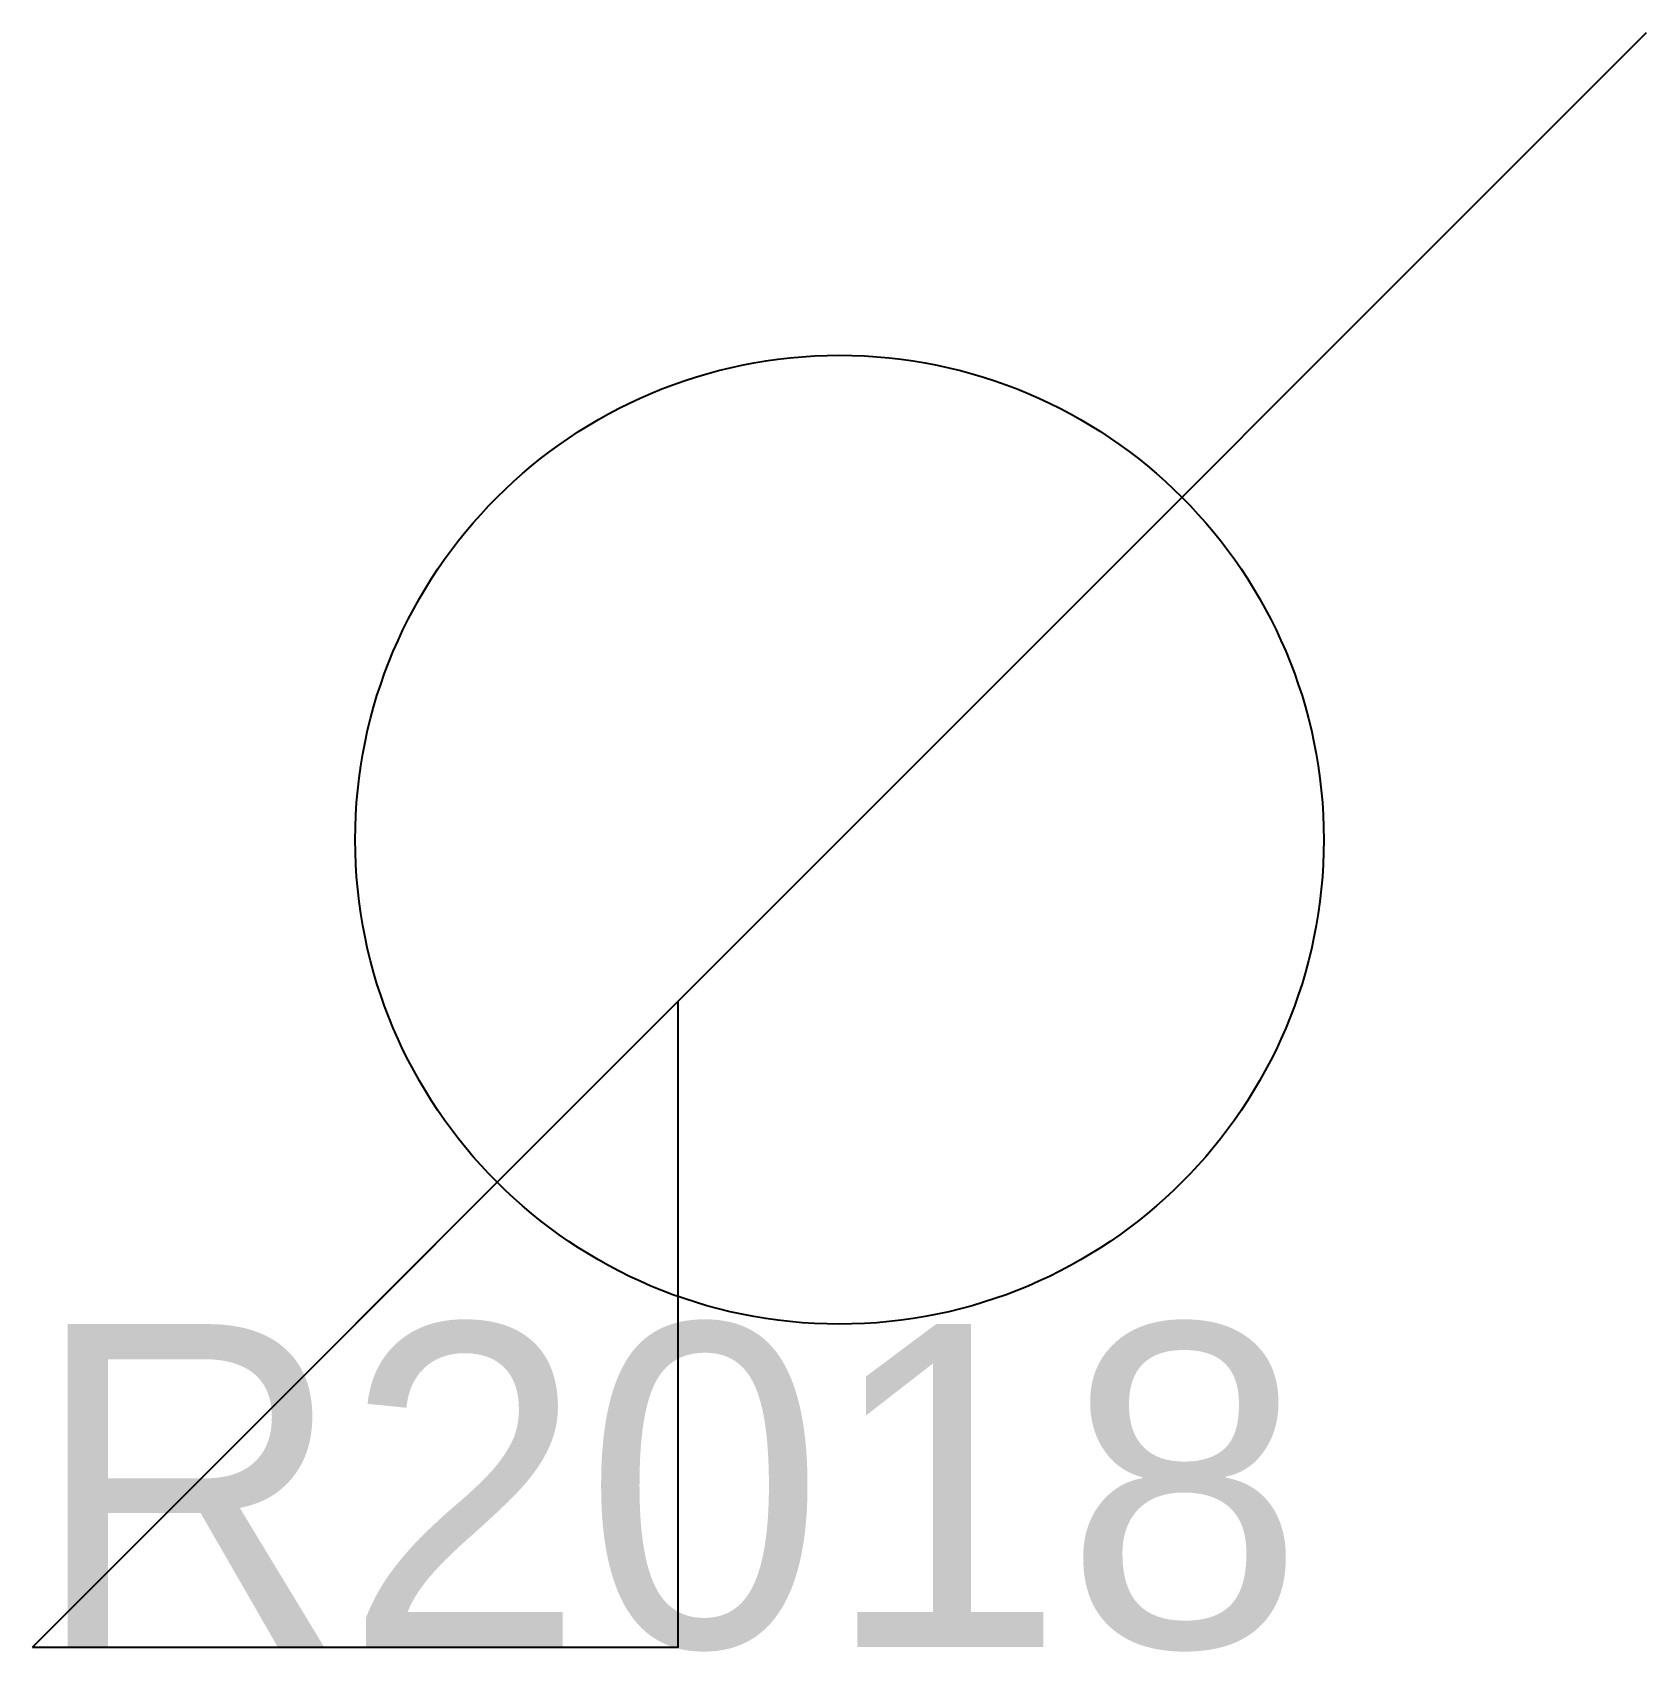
# Model space of a CAD drawing. Header units: millimetres. Extents: x 0 to 10, y 0 to 10.
import ezdxf

# ---------------------------------------------------------------- set-up
doc = ezdxf.new("R2010")
doc.units = ezdxf.units.MM

msp = doc.modelspace()

# ---------------------------------------------------------------- linework, layer by layer
msp.add_line((0, 0), (10, 10))
msp.add_lwpolyline([(0, 0), (4, 0), (4, 4)], close=True)
msp.add_circle((5, 5), 3)

# ---------------------------------------------------------------- texts
msp.add_text('R2018', height=2).set_placement((0, 0))

doc.saveas('drawing.dxf')
